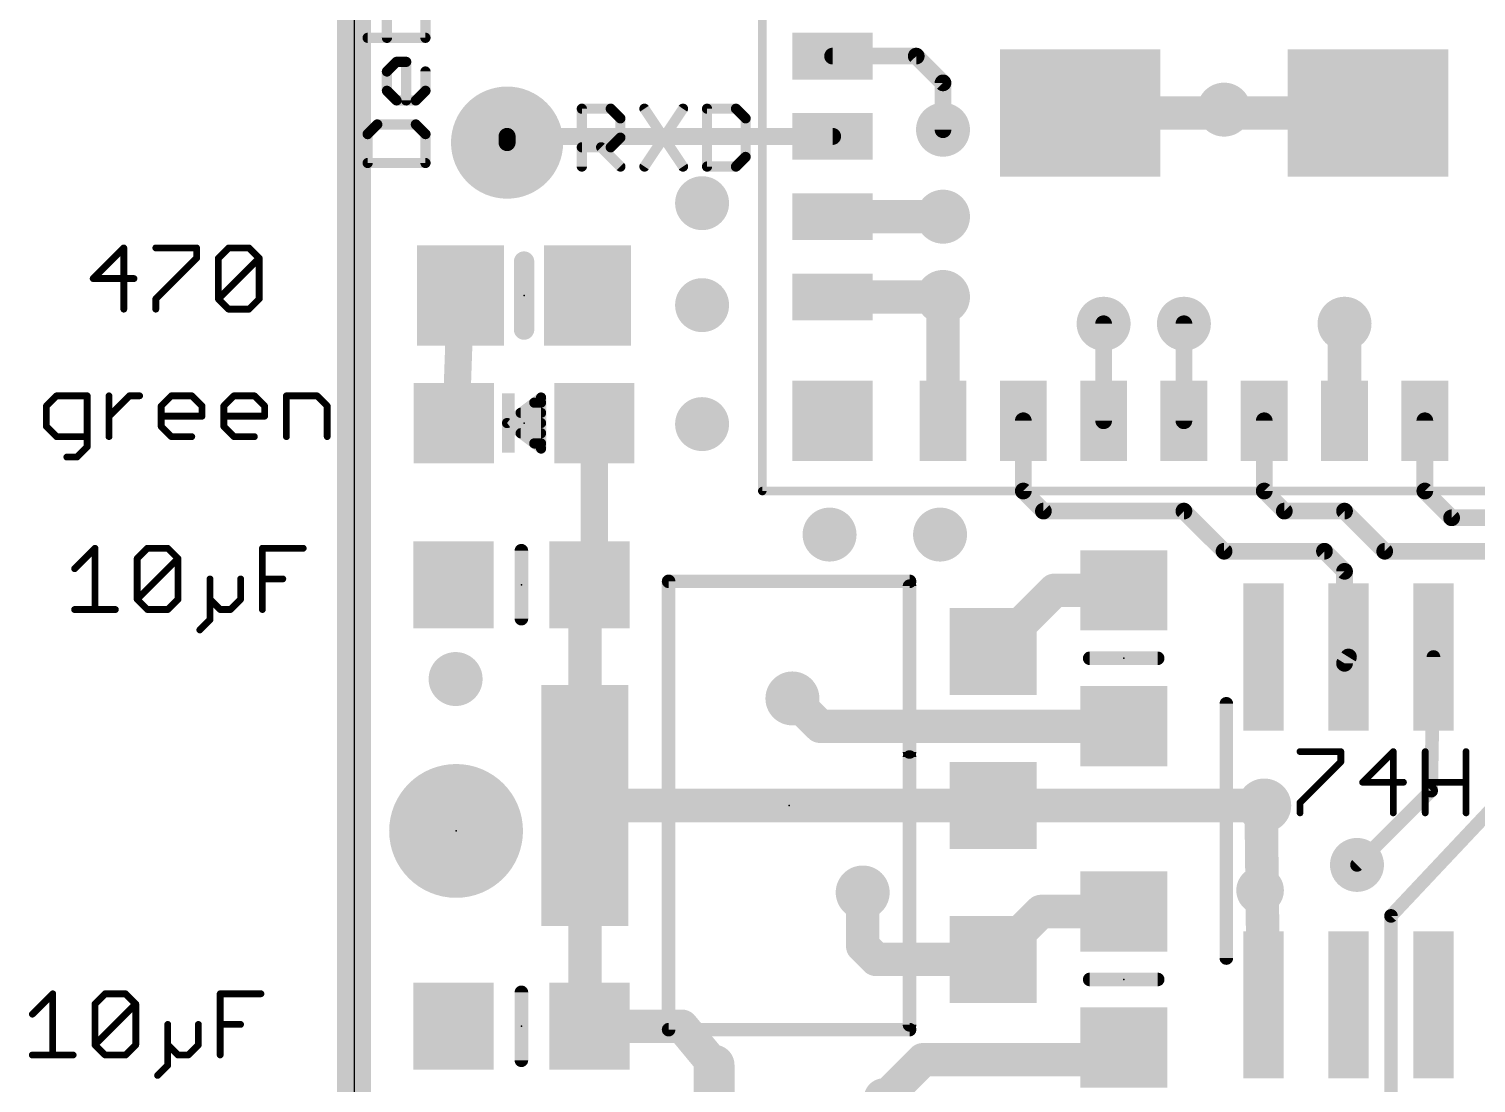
# Model space of a CAD drawing. Extents: x -4.9 to 29.4, y -4.6 to 44.6.
# Drawn here: x -4.86 to 16.77, y 3.85 to 19.61 of the extents above; entities that cross this region are included whole.
import ezdxf

# ---------------------------------------------------------------- set-up
doc = ezdxf.new("R2010")
doc.units = 0
for name, color, linetype in [('1', 12, 'CONTINUOUS'), ('17', 110, 'CONTINUOUS'), ('18', 110, 'CONTINUOUS'), ('20', 53, 'CONTINUOUS'), ('21', 40, 'CONTINUOUS'), ('23', 53, 'CONTINUOUS'), ('27', 253, 'CONTINUOUS'), ('39', 12, 'CONTINUOUS'), ('41', 12, 'CONTINUOUS')]:
    doc.layers.add(name, color=color, linetype=linetype)

# ---------------------------------------------------------------- blocks, each defined once
blk = doc.blocks.new('RECT')
blk.add_solid([(-0.5, -0.5), (0.5, -0.5), (-0.5, 0.5), (0.5, 0.5)])
blk = doc.blocks.new('PIE')
at = {"const_width": 0.5}
blk.add_lwpolyline([(0, -0.25, 1), (0, 0.25, 1), (0, -0.25)], format="xyb", dxfattribs=at)
blk = doc.blocks.new('ROUNDP')
at = {"const_width": 0.5}
blk.add_lwpolyline([(0, -0.25, 1), (0, 0.25, 1), (0, -0.25)], format="xyb", dxfattribs=at)
blk = doc.blocks.new('ROUNDV')
at = {"const_width": 0.5}
blk.add_lwpolyline([(0, -0.25, 1), (0, 0.25, 1), (0, -0.25)], format="xyb", dxfattribs=at)

msp = doc.modelspace()

# ---------------------------------------------------------------- linework, layer by layer
at = {"layer": '1'}
for points, const_width in [([(0, 3), (0, 37)], 0.508), ([(7.15, 19.2), (8.4, 19.2)], 0.25), ([(8.4, 19.2), (8.8, 18.8)], 0.25), ([(8.8, 18.8), (8.8, 18.1)], 0.25), ([(10.85, 18.35), (12.95, 18.35)], 0.5), ([(12.95, 18.35), (13, 18.4)], 0.5), ([(13.05, 18.35), (13, 18.4)], 0.5), ([(15.15, 18.35), (13.05, 18.35)], 0.5), ([(7.15, 18), (2.286, 18)], 0.254), ([(2.286, 18), (2.286, 17.907)], 0.254), ([(7.15, 16.8), (8.8, 16.8)], 0.5), ([(1.524, 13.716), (1.59, 15.621)], 0.4064), ([(7.15, 15.6), (8.8, 15.6)], 0.5), ([(8.8, 13.75), (8.8, 15.6)], 0.5), ([(14.8, 13.75), (14.8, 15.2)], 0.5), ([(11.2, 13.75), (11.2, 15.2)], 0.25), ([(12.4, 13.75), (12.4, 15.2)], 0.25), ([(1.49, 13.716), (1.524, 13.589)], 0.4064), ([(1.49, 13.716), (1.524, 13.716)], 0.4064), ([(3.59, 11.3), (3.59, 13.716)], 0.4064), ([(10, 13.75), (10, 12.7)], 0.25), ([(13.6, 13.75), (13.6, 12.7)], 0.25), ([(16, 13.75), (16, 12.7)], 0.25), ([(10, 12.7), (10.3, 12.4)], 0.25), ([(13.6, 12.7), (13.9, 12.4)], 0.25), ([(16, 12.7), (16.4, 12.3)], 0.25), ([(10.3, 12.4), (12.4, 12.4)], 0.25), ([(12.4, 12.4), (13, 11.8)], 0.25), ([(13.9, 12.4), (14.8, 12.4)], 0.25), ([(14.8, 12.4), (15.4, 11.8)], 0.25), ([(16.4, 12.3), (20.9, 12.3)], 0.25), ([(13, 11.8), (14.5, 11.8)], 0.25), ([(14.5, 11.8), (14.8, 11.5)], 0.25), ([(15.4, 11.8), (18.4, 11.8)], 0.25), ([(3.45, 11.234), (3.516, 11.3)], 0.5), ([(3.45, 8), (3.45, 11.234)], 0.5), ([(3.516, 11.3), (3.59, 11.3)], 0.4064), ([(10.466, 11.216), (9.55, 10.3)], 0.5), ([(11.5, 11.216), (10.466, 11.216)], 0.5), ([(14.8, 11.5), (14.8, 10.125)], 0.25), ([(14.8, 10.125), (14.859, 10.22)], 0.25), ([(16.129, 10.22), (16.095, 8.221)], 0.2032), ([(6.966, 9.184), (6.55, 9.6)], 0.5), ([(11.5, 9.184), (6.966, 9.184)], 0.5), ([(17.526, 8.509), (15.494, 6.35)], 0.2032), ([(3.45, 8), (3.45, 4.566)], 0.5), ([(9.55, 8), (3.45, 8)], 0.5), ([(9.55, 8), (13.6, 8)], 0.5), ([(13.555, 7.945), (13.6, 8)], 0.5), ([(16.095, 8.221), (14.986, 7.112)], 0.2032), ([(13.589, 5.02), (13.555, 7.945)], 0.5), ([(7.6, 5.9), (7.6, 6.7)], 0.5), ([(10.266, 6.416), (9.55, 5.7)], 0.5), ([(11.5, 6.416), (10.266, 6.416)], 0.5), ([(15.494, 6.35), (15.494, 2.046)], 0.2032), ([(7.8, 5.7), (7.6, 5.9)], 0.5), ([(9.55, 5.7), (7.8, 5.7)], 0.5), ([(1.5, 4.684), (1.484, 4.7)], 0.5), ([(3.45, 4.566), (3.516, 4.7)], 0.5), ([(4.9, 4.7), (3.516, 4.7)], 0.5), ([(5.38, 4.12), (4.9, 4.7)], 0.5), ([(11.316, 4.2), (11.5, 4.384)], 0.5), ([(5.38, 4.12), (5.38, 2)], 0.6096), ([(7.92, 3.62), (8.5, 4.2)], 0.5), ([(8.5, 4.2), (11.316, 4.2)], 0.5), ([(7.92, 3.62), (7.92, 2)], 0.6096)]:
    msp.add_lwpolyline(points, dxfattribs=dict(at, const_width=const_width))
for points, const_width in [([(7.15, 19.2625, 1), (7.15, 19.1375)], 0.125), ([(8.4442, 19.2442, 1), (8.3558, 19.1558)], 0.125), ([(8.4, 19.1375, 1), (8.4, 19.2625)], 0.125), ([(8.8625, 18.8, 1), (8.7375, 18.8)], 0.125), ([(8.7558, 18.7558, 1), (8.8442, 18.8442)], 0.125), ([(10.85, 18.475, 1), (10.85, 18.225)], 0.25), ([(13.0884, 18.4884, 1), (12.9116, 18.3116)], 0.25), ([(13.0884, 18.3116, 1), (12.9116, 18.4884)], 0.25), ([(13.05, 18.475, 1), (13.05, 18.225)], 0.25), ([(12.95, 18.225, 1), (12.95, 18.475)], 0.25), ([(15.15, 18.225, 1), (15.15, 18.475)], 0.25), ([(12.8616, 18.4384, 1), (13.0384, 18.2616)], 0.25), ([(12.9616, 18.2616, 1), (13.1384, 18.4384)], 0.25), ([(2.286, 18.0635, 1), (2.286, 17.9365)], 0.127), ([(2.3495, 18, 1), (2.2225, 18)], 0.127), ([(2.2225, 17.907, 1), (2.3495, 17.907)], 0.127), ([(7.15, 17.9365, 1), (7.15, 18.0635)], 0.127), ([(8.7375, 18.1, 1), (8.8625, 18.1)], 0.125), ([(7.15, 16.925, 1), (7.15, 16.675)], 0.25), ([(8.8, 16.675, 1), (8.8, 16.925)], 0.25), ([(1.6915, 15.6175, 1), (1.4885, 15.6245)], 0.2032), ([(7.15, 15.725, 1), (7.15, 15.475)], 0.25), ([(8.925, 15.6, 1), (8.675, 15.6)], 0.25), ([(8.8, 15.475, 1), (8.8, 15.725)], 0.25), ([(14.925, 15.2, 1), (14.675, 15.2)], 0.25), ([(11.2625, 15.2, 1), (11.1375, 15.2)], 0.125), ([(12.4625, 15.2, 1), (12.3375, 15.2)], 0.125), ([(1.5881, 13.7423, 1), (1.3919, 13.6897)], 0.2032), ([(1.49, 13.8176, 1), (1.49, 13.6144)], 0.2032), ([(1.524, 13.6144, 1), (1.524, 13.8176)], 0.2032), ([(3.6916, 13.716, 1), (3.4884, 13.716)], 0.2032), ([(8.675, 13.75, 1), (8.925, 13.75)], 0.25), ([(10.0625, 13.75, 1), (9.9375, 13.75)], 0.125), ([(13.6625, 13.75, 1), (13.5375, 13.75)], 0.125), ([(14.675, 13.75, 1), (14.925, 13.75)], 0.25), ([(16.0625, 13.75, 1), (15.9375, 13.75)], 0.125), ([(1.4225, 13.7195, 1), (1.6255, 13.7125)], 0.2032), ([(1.4259, 13.5627, 1), (1.6221, 13.6153)], 0.2032), ([(11.1375, 13.75, 1), (11.2625, 13.75)], 0.125), ([(12.3375, 13.75, 1), (12.4625, 13.75)], 0.125), ([(10.0442, 12.7442, 1), (9.9558, 12.6558)], 0.125), ([(9.9375, 12.7, 1), (10.0625, 12.7)], 0.125), ([(13.6442, 12.7442, 1), (13.5558, 12.6558)], 0.125), ([(13.5375, 12.7, 1), (13.6625, 12.7)], 0.125), ([(16.0442, 12.7442, 1), (15.9558, 12.6558)], 0.125), ([(15.9375, 12.7, 1), (16.0625, 12.7)], 0.125), ([(10.3, 12.4625, 1), (10.3, 12.3375)], 0.125), ([(10.2558, 12.3558, 1), (10.3442, 12.4442)], 0.125), ([(12.4442, 12.4442, 1), (12.3558, 12.3558)], 0.125), ([(12.4, 12.3375, 1), (12.4, 12.4625)], 0.125), ([(13.9, 12.4625, 1), (13.9, 12.3375)], 0.125), ([(13.8558, 12.3558, 1), (13.9442, 12.4442)], 0.125), ([(14.8442, 12.4442, 1), (14.7558, 12.3558)], 0.125), ([(14.8, 12.3375, 1), (14.8, 12.4625)], 0.125), ([(16.4, 12.3625, 1), (16.4, 12.2375)], 0.125), ([(16.3558, 12.2558, 1), (16.4442, 12.3442)], 0.125), ([(13, 11.8625, 1), (13, 11.7375)], 0.125), ([(12.9558, 11.7558, 1), (13.0442, 11.8442)], 0.125), ([(14.5442, 11.8442, 1), (14.4558, 11.7558)], 0.125), ([(14.5, 11.7375, 1), (14.5, 11.8625)], 0.125), ([(15.4, 11.8625, 1), (15.4, 11.7375)], 0.125), ([(15.3558, 11.7558, 1), (15.4442, 11.8442)], 0.125), ([(3.575, 11.234, 1), (3.325, 11.234)], 0.25), ([(3.6044, 11.2116, 1), (3.4276, 11.3884)], 0.25), ([(3.516, 11.4016, 1), (3.516, 11.1984)], 0.2032), ([(3.59, 11.1984, 1), (3.59, 11.4016)], 0.2032), ([(10.466, 11.341, 1), (10.466, 11.091)], 0.25), ([(10.5544, 11.1276, 1), (10.3776, 11.3044)], 0.25), ([(11.5, 11.091, 1), (11.5, 11.341)], 0.25), ([(14.8625, 11.5, 1), (14.7375, 11.5)], 0.125), ([(14.7558, 11.4558, 1), (14.8442, 11.5442)], 0.125), ([(3.3616, 11.3224, 1), (3.5384, 11.1456)], 0.25), ([(3.4884, 11.3, 1), (3.6916, 11.3)], 0.2032), ([(9.4616, 10.3884, 1), (9.6384, 10.2116)], 0.25), ([(14.7469, 10.158, 1), (14.8531, 10.092)], 0.125), ([(14.7375, 10.125, 1), (14.8625, 10.125)], 0.125), ([(14.9121, 10.187, 1), (14.8059, 10.253)], 0.125), ([(16.1798, 10.2191, 1), (16.0782, 10.2209)], 0.1016), ([(6.6384, 9.6884, 1), (6.4616, 9.5116)], 0.25), ([(6.966, 9.309, 1), (6.966, 9.059)], 0.25), ([(6.8776, 9.0956, 1), (7.0544, 9.2724)], 0.25), ([(11.5, 9.059, 1), (11.5, 9.309)], 0.25), ([(3.575, 8, 1), (3.325, 8)], 0.25), ([(3.45, 8.125, 1), (3.45, 7.875)], 0.25), ([(9.55, 8.125, 1), (9.55, 7.875)], 0.25), ([(9.55, 7.875, 1), (9.55, 8.125)], 0.25), ([(13.6967, 7.9208, 1), (13.5033, 8.0792)], 0.25), ([(13.6, 7.875, 1), (13.6, 8.125)], 0.25), ([(16.0442, 8.2219, 1), (16.1458, 8.2201)], 0.1016), ([(16.1309, 8.1851, 1), (16.0591, 8.2569)], 0.1016), ([(3.325, 8, 1), (3.575, 8)], 0.25), ([(13.68, 7.9465, 1), (13.43, 7.9435)], 0.25), ([(13.4583, 8.0242, 1), (13.6517, 7.8658)], 0.25), ([(14.9501, 7.1479, 1), (15.0219, 7.0761)], 0.1016), ([(7.725, 6.7, 1), (7.475, 6.7)], 0.25), ([(10.266, 6.541, 1), (10.266, 6.291)], 0.25), ([(10.3544, 6.3276, 1), (10.1776, 6.5044)], 0.25), ([(11.5, 6.291, 1), (11.5, 6.541)], 0.25), ([(15.5448, 6.35, 1), (15.4432, 6.35)], 0.1016), ([(15.457, 6.3848, 1), (15.531, 6.3152)], 0.1016), ([(7.6884, 5.9884, 1), (7.5116, 5.8116)], 0.25), ([(7.475, 5.9, 1), (7.725, 5.9)], 0.25), ([(7.8, 5.825, 1), (7.8, 5.575)], 0.25), ([(7.7116, 5.6116, 1), (7.8884, 5.7884)], 0.25), ([(9.4616, 5.7884, 1), (9.6384, 5.6116)], 0.25), ([(9.55, 5.575, 1), (9.55, 5.825)], 0.25), ([(13.464, 5.0185, 1), (13.714, 5.0215)], 0.25), ([(1.5724, 4.7884, 1), (1.3956, 4.6116)], 0.25), ([(1.4116, 4.5956, 1), (1.5884, 4.7724)], 0.25), ([(3.516, 4.825, 1), (3.516, 4.575)], 0.25), ([(3.6281, 4.6448, 1), (3.4039, 4.7552)], 0.25), ([(4.9963, 4.7797, 1), (4.8037, 4.6203)], 0.25), ([(4.9, 4.575, 1), (4.9, 4.825)], 0.25), ([(3.3379, 4.6212, 1), (3.5621, 4.5108)], 0.25), ([(3.325, 4.566, 1), (3.575, 4.566)], 0.25), ([(11.5884, 4.2956, 1), (11.4116, 4.4724)], 0.25), ([(5.5324, 4.12, 1), (5.2276, 4.12)], 0.3048), ([(8.5, 4.325, 1), (8.5, 4.075)], 0.25), ([(8.5884, 4.1116, 1), (8.4116, 4.2884)], 0.25), ([(11.2276, 4.2884, 1), (11.4044, 4.1116)], 0.25), ([(11.316, 4.075, 1), (11.316, 4.325)], 0.25), ([(5.2837, 4.0403, 1), (5.4763, 4.1997)], 0.25), ([(8.0724, 3.62, 1), (7.7676, 3.62)], 0.3048)]:
    msp.add_lwpolyline(points, format="xyb", dxfattribs=dict(at, const_width=const_width))
at = {"layer": '20'}
msp.add_line((0, 37), (0, 3), dxfattribs=at)
at = {"layer": '21'}
for points, const_width in [([(6.1, 12.7), (6.1, 29.3)], 0.127), ([(0.4906, 19.9054), (0.4906, 19.4732)], 0.1524), ([(1.0668, 19.4732), (1.0668, 19.9054)], 0.1524), ([(0.2025, 19.4732), (1.0668, 19.4732)], 0.1524), ([(0.4906, 18.9699), (0.6346, 19.1139)], 0.1524), ([(0.4906, 18.6818), (0.4906, 18.9699)], 0.1524), ([(0.6346, 19.1139), (0.7787, 19.1139)], 0.1524), ([(0.7787, 19.1139), (0.7787, 18.5377)], 0.1524), ([(1.0668, 18.9699), (1.0668, 18.6818)], 0.1524), ([(0.6346, 18.5377), (0.4906, 18.6818)], 0.1524), ([(0.9227, 18.5377), (0.6346, 18.5377)], 0.1524), ([(1.0668, 18.6818), (0.9227, 18.5377)], 0.1524), ([(3.4032, 17.5492), (3.4032, 18.4135)], 0.1524), ([(3.4032, 18.4135), (3.8354, 18.4135)], 0.1524), ([(3.8354, 18.4135), (3.9794, 18.2695)], 0.1524), ([(4.3387, 18.4135), (4.9149, 17.5492)], 0.1524), ([(4.9149, 18.4135), (4.3387, 17.5492)], 0.1524), ([(5.2742, 18.4135), (5.2742, 17.5492)], 0.1524), ([(5.7064, 18.4135), (5.2742, 18.4135)], 0.1524), ([(5.8505, 18.2695), (5.7064, 18.4135)], 0.1524), ([(0.3465, 18.1784), (0.2025, 18.0344)], 0.1524), ([(0.9227, 18.1784), (0.3465, 18.1784)], 0.1524), ([(1.0668, 18.0344), (0.9227, 18.1784)], 0.1524), ([(3.9794, 18.2695), (3.9794, 17.9814)], 0.1524), ([(5.8505, 17.6933), (5.8505, 18.2695)], 0.1524), ([(0.2025, 18.0344), (0.2025, 17.6022)], 0.1524), ([(1.0668, 17.6022), (1.0668, 18.0344)], 0.1524), ([(3.9794, 17.9814), (3.8354, 17.8373)], 0.1524), ([(3.8354, 17.8373), (3.4032, 17.8373)], 0.1524), ([(3.6913, 17.8373), (3.9794, 17.5492)], 0.1524), ([(5.7064, 17.5492), (5.8505, 17.6933)], 0.1524), ([(0.2025, 17.6022), (1.0668, 17.6022)], 0.1524), ([(5.2742, 17.5492), (5.7064, 17.5492)], 0.1524), ([(2.54, 15.113), (2.54, 16.129)], 0.3048), ([(2.794, 14.097), (2.286, 13.716)], 0.1524), ([(2.6924, 14.0208), (2.794, 14.0208)], 0.1524), ([(2.794, 13.335), (2.794, 14.097)], 0.1524), ([(2.4892, 13.8684), (2.794, 13.8684)], 0.1524), ([(2.286, 13.716), (2.794, 13.335)], 0.1524), ([(2.286, 13.716), (2.794, 13.716)], 0.1524), ([(2.4892, 13.5636), (2.794, 13.5636)], 0.1524), ([(2.6924, 13.4112), (2.794, 13.4112)], 0.1524), ([(19.9, 12.7), (6.1, 12.7)], 0.127), ([(2.5, 10.792), (2.5, 11.808)], 0.2032), ([(8.3, 11.35), (4.7, 11.35)], 0.2032), ([(4.7, 4.65), (4.7, 11.35)], 0.2032), ([(8.3, 8.8), (8.3, 11.278)], 0.2032), ([(10.992, 10.2), (12.008, 10.2)], 0.2032), ([(13.034, 9.52), (13.034, 5.72)], 0.2032), ([(8.3, 4.722), (8.3, 8.724)], 0.2032), ([(10.992, 5.4), (12.008, 5.4)], 0.2032), ([(2.5, 4.192), (2.5, 5.208)], 0.2032), ([(8.3, 4.65), (4.7, 4.65)], 0.2032)]:
    msp.add_lwpolyline(points, dxfattribs=dict(at, const_width=const_width))
for points, const_width in [([(0.2025, 19.5113, 1), (0.2025, 19.4351)], 0.0762), ([(0.4525, 19.4732, 1), (0.5287, 19.4732)], 0.0762), ([(1.0287, 19.4732, 1), (1.1049, 19.4732)], 0.0762), ([(1.0668, 19.4351, 1), (1.0668, 19.5113)], 0.0762), ([(0.4636, 18.9968, 1), (0.5175, 18.9429)], 0.0762), ([(0.5287, 18.9699, 1), (0.4525, 18.9699)], 0.0762), ([(0.6346, 19.152, 1), (0.6346, 19.0758)], 0.0762), ([(0.6616, 19.087, 1), (0.6077, 19.1409)], 0.0762), ([(0.8168, 19.1139, 1), (0.7406, 19.1139)], 0.0762), ([(0.7787, 19.0758, 1), (0.7787, 19.152)], 0.0762), ([(1.1049, 18.9699, 1), (1.0287, 18.9699)], 0.0762), ([(0.5175, 18.7087, 1), (0.4636, 18.6548)], 0.0762), ([(0.4525, 18.6818, 1), (0.5287, 18.6818)], 0.0762), ([(0.6346, 18.5758, 1), (0.6346, 18.4996)], 0.0762), ([(0.6077, 18.5108, 1), (0.6616, 18.5647)], 0.0762), ([(0.8958, 18.5647, 1), (0.9497, 18.5108)], 0.0762), ([(0.9227, 18.4996, 1), (0.9227, 18.5758)], 0.0762), ([(1.0287, 18.6818, 1), (1.1049, 18.6818)], 0.0762), ([(1.0937, 18.6548, 1), (1.0399, 18.7087)], 0.0762), ([(0.7406, 18.5377, 1), (0.8168, 18.5377)], 0.0762), ([(3.4413, 18.4135, 1), (3.3651, 18.4135)], 0.0762), ([(3.4032, 18.4516, 1), (3.4032, 18.3754)], 0.0762), ([(3.8623, 18.4405, 1), (3.8084, 18.3866)], 0.0762), ([(3.8354, 18.3754, 1), (3.8354, 18.4516)], 0.0762), ([(4.3704, 18.4347, 1), (4.307, 18.3924)], 0.0762), ([(4.9466, 18.3924, 1), (4.8832, 18.4347)], 0.0762), ([(5.3123, 18.4135, 1), (5.2361, 18.4135)], 0.0762), ([(5.2742, 18.4516, 1), (5.2742, 18.3754)], 0.0762), ([(5.7333, 18.4405, 1), (5.6795, 18.3866)], 0.0762), ([(5.7064, 18.3754, 1), (5.7064, 18.4516)], 0.0762), ([(0.3465, 18.2165, 1), (0.3465, 18.1403)], 0.0762), ([(0.3735, 18.1515, 1), (0.3196, 18.2054)], 0.0762), ([(0.9497, 18.2054, 1), (0.8958, 18.1515)], 0.0762), ([(0.9227, 18.1403, 1), (0.9227, 18.2165)], 0.0762), ([(4.0175, 18.2695, 1), (3.9413, 18.2695)], 0.0762), ([(3.9525, 18.2425, 1), (4.0064, 18.2964)], 0.0762), ([(5.8886, 18.2695, 1), (5.8124, 18.2695)], 0.0762), ([(5.8235, 18.2425, 1), (5.8774, 18.2964)], 0.0762), ([(0.1755, 18.0613, 1), (0.2294, 18.0074)], 0.0762), ([(0.2406, 18.0344, 1), (0.1644, 18.0344)], 0.0762), ([(1.1049, 18.0344, 1), (1.0287, 18.0344)], 0.0762), ([(1.0399, 18.0074, 1), (1.0937, 18.0613)], 0.0762), ([(3.9413, 17.9814, 1), (4.0175, 17.9814)], 0.0762), ([(4.0064, 17.9544, 1), (3.9525, 18.0083)], 0.0762), ([(3.4032, 17.8754, 1), (3.4032, 17.7992)], 0.0762), ([(3.7183, 17.8643, 1), (3.6644, 17.8104)], 0.0762), ([(3.8084, 17.8643, 1), (3.8623, 17.8104)], 0.0762), ([(3.8354, 17.7992, 1), (3.8354, 17.8754)], 0.0762), ([(5.8774, 17.6663, 1), (5.8235, 17.7202)], 0.0762), ([(0.2025, 17.6403, 1), (0.2025, 17.5641)], 0.0762), ([(0.1644, 17.6022, 1), (0.2406, 17.6022)], 0.0762), ([(1.0287, 17.6022, 1), (1.1049, 17.6022)], 0.0762), ([(1.0668, 17.5641, 1), (1.0668, 17.6403)], 0.0762), ([(3.3651, 17.5492, 1), (3.4413, 17.5492)], 0.0762), ([(3.9525, 17.5223, 1), (4.0064, 17.5761)], 0.0762), ([(4.307, 17.5703, 1), (4.3704, 17.5281)], 0.0762), ([(4.8832, 17.5281, 1), (4.9466, 17.5703)], 0.0762), ([(5.2742, 17.5873, 1), (5.2742, 17.5111)], 0.0762), ([(5.2361, 17.5492, 1), (5.3123, 17.5492)], 0.0762), ([(5.6795, 17.5761, 1), (5.7333, 17.5223)], 0.0762), ([(5.7064, 17.5111, 1), (5.7064, 17.5873)], 0.0762), ([(5.8124, 17.6933, 1), (5.8886, 17.6933)], 0.0762), ([(2.6162, 16.129, 1), (2.4638, 16.129)], 0.1524), ([(2.4638, 15.113, 1), (2.6162, 15.113)], 0.1524), ([(2.6924, 14.0589, 1), (2.6924, 13.9827)], 0.0762), ([(2.8321, 14.097, 1), (2.7559, 14.097)], 0.0762), ([(2.8169, 14.0665, 1), (2.7711, 14.1275)], 0.0762), ([(2.794, 13.9827, 1), (2.794, 14.0589)], 0.0762), ([(2.4892, 13.9065, 1), (2.4892, 13.8303)], 0.0762), ([(2.794, 13.8303, 1), (2.794, 13.9065)], 0.0762), ([(2.3089, 13.7465, 1), (2.2631, 13.6855)], 0.0762), ([(2.286, 13.7541, 1), (2.286, 13.6779)], 0.0762), ([(2.2631, 13.7465, 1), (2.3089, 13.6855)], 0.0762), ([(2.4892, 13.6017, 1), (2.4892, 13.5255)], 0.0762), ([(2.794, 13.6779, 1), (2.794, 13.7541)], 0.0762), ([(2.794, 13.5255, 1), (2.794, 13.6017)], 0.0762), ([(2.6924, 13.4493, 1), (2.6924, 13.3731)], 0.0762), ([(2.794, 13.3731, 1), (2.794, 13.4493)], 0.0762), ([(2.7559, 13.335, 1), (2.8321, 13.335)], 0.0762), ([(2.7711, 13.3045, 1), (2.8169, 13.3655)], 0.0762), ([(6.1, 12.7318, 1), (6.1, 12.6683)], 0.0635), ([(6.0683, 12.7, 1), (6.1318, 12.7)], 0.0635), ([(2.5508, 11.808, 1), (2.4492, 11.808)], 0.1016), ([(4.7, 11.4008, 1), (4.7, 11.2992)], 0.1016), ([(4.7508, 11.35, 1), (4.6492, 11.35)], 0.1016), ([(8.3508, 11.278, 1), (8.2492, 11.278)], 0.1016), ([(8.3, 11.2992, 1), (8.3, 11.4008)], 0.1016), ([(2.4492, 10.792, 1), (2.5508, 10.792)], 0.1016), ([(10.992, 10.2508, 1), (10.992, 10.1492)], 0.1016), ([(12.008, 10.1492, 1), (12.008, 10.2508)], 0.1016), ([(13.0848, 9.52, 1), (12.9832, 9.52)], 0.1016), ([(8.2492, 8.8, 1), (8.3508, 8.8)], 0.1016), ([(8.3508, 8.724, 1), (8.2492, 8.724)], 0.1016), ([(13.5382, 6.477, 1), (13.5382, 6.985, 1), (13.5382, 6.477)], 0.2032), ([(12.9832, 5.72, 1), (13.0848, 5.72)], 0.1016), ([(10.992, 5.4508, 1), (10.992, 5.3492)], 0.1016), ([(12.008, 5.3492, 1), (12.008, 5.4508)], 0.1016), ([(2.5508, 5.208, 1), (2.4492, 5.208)], 0.1016), ([(8.2492, 4.722, 1), (8.3508, 4.722)], 0.1016), ([(4.7, 4.7008, 1), (4.7, 4.5992)], 0.1016), ([(4.6492, 4.65, 1), (4.7508, 4.65)], 0.1016), ([(8.3, 4.5992, 1), (8.3, 4.7008)], 0.1016), ([(2.4492, 4.192, 1), (2.5508, 4.192)], 0.1016)]:
    msp.add_lwpolyline(points, format="xyb", dxfattribs=dict(at, const_width=const_width))
at = {"layer": '23'}
for p in [(2.54, 15.621), (2.54, 13.716), (2.5, 11.3), (11.5, 10.2), (6.5, 8), (1.524, 7.62), (11.5, 5.4), (2.5, 4.7)]:
    msp.add_point(p, dxfattribs=at)
at = {"layer": '27', "const_width": 0.1016}
for points in [[(-3.4412, 16.333), (-3.8988, 15.8754)], [(-3.4412, 15.4178), (-3.4412, 16.333)], [(-2.9632, 16.333), (-2.3531, 16.333)], [(-2.3531, 16.1805), (-2.9632, 15.5703)], [(-2.3531, 16.333), (-2.3531, 16.1805)], [(-2.0277, 16.1805), (-1.8752, 16.333)], [(-2.0277, 15.5703), (-2.0277, 16.1805)], [(-2.0277, 15.5703), (-1.4176, 16.1805)], [(-1.8752, 16.333), (-1.5701, 16.333)], [(-1.5701, 16.333), (-1.4176, 16.1805)], [(-1.4176, 16.1805), (-1.4176, 15.5703)], [(-3.8988, 15.8754), (-3.2886, 15.8754)], [(-2.9632, 15.5703), (-2.9632, 15.4178)], [(-1.8752, 15.4178), (-2.0277, 15.5703)], [(-1.4176, 15.5703), (-1.5701, 15.4178)], [(-1.5701, 15.4178), (-1.8752, 15.4178)], [(-4.4453, 14.1229), (-4.5979, 13.9704)], [(-3.9878, 14.1229), (-4.4453, 14.1229)], [(-3.9878, 13.3603), (-3.9878, 14.1229)], [(-3.6624, 13.5128), (-3.6624, 14.1229)], [(-3.6624, 13.8179), (-3.3573, 14.1229)], [(-3.3573, 14.1229), (-3.2048, 14.1229)], [(-2.8828, 13.9704), (-2.7302, 14.1229)], [(-2.7302, 14.1229), (-2.4252, 14.1229)], [(-2.4252, 14.1229), (-2.2726, 13.9704)], [(-1.9472, 13.9704), (-1.7947, 14.1229)], [(-1.7947, 14.1229), (-1.4897, 14.1229)], [(-1.4897, 14.1229), (-1.3371, 13.9704)], [(-1.0117, 13.5128), (-1.0117, 14.1229)], [(-1.0117, 14.1229), (-0.5541, 14.1229)], [(-0.5541, 14.1229), (-0.4016, 13.9704)], [(-4.5979, 13.9704), (-4.5979, 13.6653)], [(-2.8828, 13.6653), (-2.8828, 13.9704)], [(-2.2726, 13.8179), (-2.8828, 13.8179)], [(-2.2726, 13.9704), (-2.2726, 13.8179)], [(-1.9472, 13.6653), (-1.9472, 13.9704)], [(-1.3371, 13.8179), (-1.9472, 13.8179)], [(-1.3371, 13.9704), (-1.3371, 13.8179)], [(-0.4016, 13.9704), (-0.4016, 13.5128)], [(-4.5979, 13.6653), (-4.4453, 13.5128)], [(-2.7302, 13.5128), (-2.8828, 13.6653)], [(-1.7947, 13.5128), (-1.9472, 13.6653)], [(-4.4453, 13.5128), (-3.9878, 13.5128)], [(-4.1403, 13.2077), (-3.9878, 13.3603)], [(-2.4252, 13.5128), (-2.7302, 13.5128)], [(-1.4897, 13.5128), (-1.7947, 13.5128)], [(-4.2928, 13.2077), (-4.1403, 13.2077)], [(-4.1768, 11.5389), (-3.8717, 11.844)], [(-3.8717, 11.844), (-3.8717, 10.9288)], [(-3.2413, 11.6914), (-3.0887, 11.844)], [(-3.0887, 11.844), (-2.7837, 11.844)], [(-2.7837, 11.844), (-2.6311, 11.6914)], [(-1.3702, 10.9288), (-1.3702, 11.844)], [(-1.3702, 11.844), (-0.7601, 11.844)], [(-3.2413, 11.0813), (-3.2413, 11.6914)], [(-3.2413, 11.0813), (-2.6311, 11.6914)], [(-2.6311, 11.6914), (-2.6311, 11.0813)], [(-2.1532, 11.3864), (-2.1532, 11.0813)], [(-1.6956, 11.0813), (-1.6956, 11.3864)], [(-1.3702, 11.3864), (-1.0652, 11.3864)], [(-3.0887, 10.9288), (-3.2413, 11.0813)], [(-2.6311, 11.0813), (-2.7837, 10.9288)], [(-2.1532, 11.0813), (-2.0007, 10.9288)], [(-2.1532, 11.0813), (-2.1532, 10.7763)], [(-1.8482, 10.9288), (-1.6956, 11.0813)], [(-4.1768, 10.9288), (-3.5667, 10.9288)], [(-2.7837, 10.9288), (-3.0887, 10.9288)], [(-2.1532, 10.7763), (-2.3057, 10.6237)], [(-2.0007, 10.9288), (-1.8482, 10.9288)], [(14.1348, 8.805), (14.7449, 8.805)], [(14.7449, 8.6524), (14.1348, 8.0423)], [(14.7449, 8.805), (14.7449, 8.6524)], [(15.5279, 8.805), (15.0703, 8.3474)], [(15.5279, 7.8898), (15.5279, 8.805)], [(16.0058, 7.8898), (16.0058, 8.805)], [(16.616, 8.805), (16.616, 7.8898)], [(15.0703, 8.3474), (15.6804, 8.3474)], [(16.0058, 8.3474), (16.616, 8.3474)], [(14.1348, 8.0423), (14.1348, 7.8898)], [(-4.8078, 4.8809), (-4.5027, 5.186)], [(-4.5027, 5.186), (-4.5027, 4.2708)], [(-3.8723, 5.0335), (-3.7197, 5.186)], [(-3.7197, 5.186), (-3.4147, 5.186)], [(-3.4147, 5.186), (-3.2621, 5.0335)], [(-2.0012, 4.2708), (-2.0012, 5.186)], [(-2.0012, 5.186), (-1.3911, 5.186)], [(-3.8723, 4.4233), (-3.8723, 5.0335)], [(-3.8723, 4.4233), (-3.2621, 5.0335)], [(-3.2621, 5.0335), (-3.2621, 4.4233)], [(-2.7842, 4.7284), (-2.7842, 4.4233)], [(-2.3266, 4.4233), (-2.3266, 4.7284)], [(-2.0012, 4.7284), (-1.6962, 4.7284)], [(-3.7197, 4.2708), (-3.8723, 4.4233)], [(-3.2621, 4.4233), (-3.4147, 4.2708)], [(-2.7842, 4.4233), (-2.6317, 4.2708)], [(-2.7842, 4.4233), (-2.7842, 4.1183)], [(-2.4792, 4.2708), (-2.3266, 4.4233)], [(-4.8078, 4.2708), (-4.1977, 4.2708)], [(-3.4147, 4.2708), (-3.7197, 4.2708)], [(-2.7842, 4.1183), (-2.9367, 3.9657)], [(-2.6317, 4.2708), (-2.4792, 4.2708)]]:
    msp.add_lwpolyline(points, dxfattribs=at)
at = {"layer": '27', "const_width": 0.0508}
for points in [[(-3.4158, 16.333, 1), (-3.4666, 16.333)], [(-3.4232, 16.315, 1), (-3.4591, 16.3509)], [(-2.9632, 16.3584, 1), (-2.9632, 16.3076)], [(-2.3277, 16.333, 1), (-2.3785, 16.333)], [(-2.3352, 16.1625, 1), (-2.3711, 16.1984)], [(-2.3531, 16.3076, 1), (-2.3531, 16.3584)], [(-2.0023, 16.1805, 1), (-2.0531, 16.1805)], [(-2.0457, 16.1984, 1), (-2.0098, 16.1625)], [(-1.8752, 16.3584, 1), (-1.8752, 16.3076)], [(-1.8572, 16.315, 1), (-1.8932, 16.3509)], [(-1.5522, 16.3509, 1), (-1.5881, 16.315)], [(-1.5701, 16.3076, 1), (-1.5701, 16.3584)], [(-1.3922, 16.1805, 1), (-1.443, 16.1805)], [(-1.3996, 16.1625, 1), (-1.4356, 16.1984)], [(-1.4356, 16.1625, 1), (-1.3996, 16.1984)], [(-2.3785, 16.1805, 1), (-2.3277, 16.1805)], [(-3.8988, 15.9008, 1), (-3.8988, 15.85)], [(-3.9167, 15.8934, 1), (-3.8808, 15.8574)], [(-3.2886, 15.85, 1), (-3.2886, 15.9008)], [(-2.9378, 15.5703, 1), (-2.9886, 15.5703)], [(-2.9812, 15.5883, 1), (-2.9453, 15.5524)], [(-2.0098, 15.5883, 1), (-2.0457, 15.5524)], [(-2.0457, 15.5883, 1), (-2.0098, 15.5524)], [(-2.0531, 15.5703, 1), (-2.0023, 15.5703)], [(-1.443, 15.5703, 1), (-1.3922, 15.5703)], [(-1.3996, 15.5524, 1), (-1.4356, 15.5883)], [(-3.4666, 15.4178, 1), (-3.4158, 15.4178)], [(-2.9886, 15.4178, 1), (-2.9378, 15.4178)], [(-1.8752, 15.4432, 1), (-1.8752, 15.3924)], [(-1.8932, 15.3998, 1), (-1.8572, 15.4358)], [(-1.5881, 15.4358, 1), (-1.5522, 15.3998)], [(-1.5701, 15.3924, 1), (-1.5701, 15.4432)], [(-4.4453, 14.1483, 1), (-4.4453, 14.0975)], [(-4.4274, 14.105, 1), (-4.4633, 14.1409)], [(-3.9624, 14.1229, 1), (-4.0132, 14.1229)], [(-3.9878, 14.0975, 1), (-3.9878, 14.1483)], [(-3.637, 14.1229, 1), (-3.6878, 14.1229)], [(-3.3573, 14.1483, 1), (-3.3573, 14.0975)], [(-3.3393, 14.105, 1), (-3.3753, 14.1409)], [(-3.2048, 14.0975, 1), (-3.2048, 14.1483)], [(-2.7302, 14.1483, 1), (-2.7302, 14.0975)], [(-2.7123, 14.105, 1), (-2.7482, 14.1409)], [(-2.4072, 14.1409, 1), (-2.4431, 14.105)], [(-2.4252, 14.0975, 1), (-2.4252, 14.1483)], [(-1.7947, 14.1483, 1), (-1.7947, 14.0975)], [(-1.7768, 14.105, 1), (-1.8127, 14.1409)], [(-1.4717, 14.1409, 1), (-1.5076, 14.105)], [(-1.4897, 14.0975, 1), (-1.4897, 14.1483)], [(-0.9863, 14.1229, 1), (-1.0371, 14.1229)], [(-1.0117, 14.1483, 1), (-1.0117, 14.0975)], [(-0.5362, 14.1409, 1), (-0.5721, 14.105)], [(-0.5541, 14.0975, 1), (-0.5541, 14.1483)], [(-4.5725, 13.9704, 1), (-4.6233, 13.9704)], [(-4.6158, 13.9884, 1), (-4.5799, 13.9524)], [(-3.6803, 13.8358, 1), (-3.6444, 13.7999)], [(-2.8574, 13.9704, 1), (-2.9082, 13.9704)], [(-2.9007, 13.9884, 1), (-2.8648, 13.9524)], [(-2.8828, 13.8433, 1), (-2.8828, 13.7925)], [(-2.2472, 13.9704, 1), (-2.298, 13.9704)], [(-2.298, 13.8179, 1), (-2.2472, 13.8179)], [(-2.2906, 13.9524, 1), (-2.2547, 13.9884)], [(-2.2726, 13.7925, 1), (-2.2726, 13.8433)], [(-1.9652, 13.9884, 1), (-1.9293, 13.9524)], [(-1.9218, 13.9704, 1), (-1.9726, 13.9704)], [(-1.9472, 13.8433, 1), (-1.9472, 13.7925)], [(-1.3117, 13.9704, 1), (-1.3625, 13.9704)], [(-1.3625, 13.8179, 1), (-1.3117, 13.8179)], [(-1.3551, 13.9524, 1), (-1.3192, 13.9884)], [(-1.3371, 13.7925, 1), (-1.3371, 13.8433)], [(-0.3762, 13.9704, 1), (-0.427, 13.9704)], [(-0.4196, 13.9524, 1), (-0.3836, 13.9884)], [(-4.6233, 13.6653, 1), (-4.5725, 13.6653)], [(-4.5799, 13.6833, 1), (-4.6158, 13.6474)], [(-2.9082, 13.6653, 1), (-2.8574, 13.6653)], [(-2.8648, 13.6833, 1), (-2.9007, 13.6474)], [(-1.9293, 13.6833, 1), (-1.9652, 13.6474)], [(-1.9726, 13.6653, 1), (-1.9218, 13.6653)], [(-4.4453, 13.5382, 1), (-4.4453, 13.4874)], [(-4.4633, 13.4948, 1), (-4.4274, 13.5308)], [(-3.9698, 13.3423, 1), (-4.0057, 13.3782)], [(-3.9878, 13.4874, 1), (-3.9878, 13.5382)], [(-3.6878, 13.5128, 1), (-3.637, 13.5128)], [(-2.7302, 13.5382, 1), (-2.7302, 13.4874)], [(-2.7482, 13.4948, 1), (-2.7123, 13.5308)], [(-2.4252, 13.4874, 1), (-2.4252, 13.5382)], [(-1.7947, 13.5382, 1), (-1.7947, 13.4874)], [(-1.8127, 13.4948, 1), (-1.7768, 13.5308)], [(-1.4897, 13.4874, 1), (-1.4897, 13.5382)], [(-1.0371, 13.5128, 1), (-0.9863, 13.5128)], [(-0.427, 13.5128, 1), (-0.3762, 13.5128)], [(-4.2928, 13.2331, 1), (-4.2928, 13.1823)], [(-4.1582, 13.2257, 1), (-4.1223, 13.1898)], [(-4.1403, 13.1823, 1), (-4.1403, 13.2331)], [(-4.0132, 13.3603, 1), (-3.9624, 13.3603)], [(-3.8463, 11.844, 1), (-3.8971, 11.844)], [(-3.8538, 11.826, 1), (-3.8897, 11.8619)], [(-3.0887, 11.8694, 1), (-3.0887, 11.8186)], [(-3.0708, 11.826, 1), (-3.1067, 11.8619)], [(-2.7657, 11.8619, 1), (-2.8016, 11.826)], [(-2.7837, 11.8186, 1), (-2.7837, 11.8694)], [(-1.3448, 11.844, 1), (-1.3956, 11.844)], [(-1.3702, 11.8694, 1), (-1.3702, 11.8186)], [(-0.7601, 11.8186, 1), (-0.7601, 11.8694)], [(-3.2159, 11.6914, 1), (-3.2667, 11.6914)], [(-3.2592, 11.7094, 1), (-3.2233, 11.6735)], [(-2.6057, 11.6914, 1), (-2.6565, 11.6914)], [(-2.6132, 11.6735, 1), (-2.6491, 11.7094)], [(-2.6491, 11.6735, 1), (-2.6132, 11.7094)], [(-4.1947, 11.5569, 1), (-4.1588, 11.521)], [(-2.1278, 11.3864, 1), (-2.1786, 11.3864)], [(-1.6702, 11.3864, 1), (-1.721, 11.3864)], [(-1.3702, 11.4118, 1), (-1.3702, 11.361)], [(-1.0652, 11.361, 1), (-1.0652, 11.4118)], [(-3.2667, 11.0813, 1), (-3.2159, 11.0813)], [(-3.2233, 11.0993, 1), (-3.2592, 11.0634)], [(-3.2592, 11.0993, 1), (-3.2233, 11.0634)], [(-2.6565, 11.0813, 1), (-2.6057, 11.0813)], [(-2.6132, 11.0634, 1), (-2.6491, 11.0993)], [(-2.1353, 11.0993, 1), (-2.1712, 11.0634)], [(-2.1278, 11.0813, 1), (-2.1786, 11.0813)], [(-2.1786, 11.0813, 1), (-2.1278, 11.0813)], [(-1.721, 11.0813, 1), (-1.6702, 11.0813)], [(-1.6777, 11.0634, 1), (-1.7136, 11.0993)], [(-4.1768, 10.9542, 1), (-4.1768, 10.9034)], [(-3.8971, 10.9288, 1), (-3.8463, 10.9288)], [(-3.5667, 10.9034, 1), (-3.5667, 10.9542)], [(-3.0887, 10.9542, 1), (-3.0887, 10.9034)], [(-3.1067, 10.9108, 1), (-3.0708, 10.9468)], [(-2.8016, 10.9468, 1), (-2.7657, 10.9108)], [(-2.7837, 10.9034, 1), (-2.7837, 10.9542)], [(-2.1353, 10.7583, 1), (-2.1712, 10.7942)], [(-2.0007, 10.9542, 1), (-2.0007, 10.9034)], [(-2.0186, 10.9108, 1), (-1.9827, 10.9468)], [(-1.8661, 10.9468, 1), (-1.8302, 10.9108)], [(-1.8482, 10.9034, 1), (-1.8482, 10.9542)], [(-1.3956, 10.9288, 1), (-1.3448, 10.9288)], [(-2.3237, 10.6417, 1), (-2.2878, 10.6058)], [(-2.1786, 10.7763, 1), (-2.1278, 10.7763)], [(14.1348, 8.8304, 1), (14.1348, 8.7796)], [(14.7703, 8.805, 1), (14.7195, 8.805)], [(14.7195, 8.6524, 1), (14.7703, 8.6524)], [(14.7629, 8.6345, 1), (14.727, 8.6704)], [(14.7449, 8.7796, 1), (14.7449, 8.8304)], [(15.5533, 8.805, 1), (15.5025, 8.805)], [(15.5459, 8.787, 1), (15.5099, 8.8229)], [(16.0312, 8.805, 1), (15.9804, 8.805)], [(16.6414, 8.805, 1), (16.5906, 8.805)], [(15.0703, 8.3728, 1), (15.0703, 8.322)], [(15.0524, 8.3654, 1), (15.0883, 8.3294)], [(15.6804, 8.322, 1), (15.6804, 8.3728)], [(16.0058, 8.3728, 1), (16.0058, 8.322)], [(16.616, 8.322, 1), (16.616, 8.3728)], [(14.1602, 8.0423, 1), (14.1094, 8.0423)], [(14.1168, 8.0603, 1), (14.1528, 8.0244)], [(14.1094, 7.8898, 1), (14.1602, 7.8898)], [(15.5025, 7.8898, 1), (15.5533, 7.8898)], [(15.9804, 7.8898, 1), (16.0312, 7.8898)], [(16.5906, 7.8898, 1), (16.6414, 7.8898)], [(-4.4773, 5.186, 1), (-4.5281, 5.186)], [(-4.4848, 5.168, 1), (-4.5207, 5.2039)], [(-3.7197, 5.2114, 1), (-3.7197, 5.1606)], [(-3.7018, 5.168, 1), (-3.7377, 5.2039)], [(-3.3967, 5.2039, 1), (-3.4326, 5.168)], [(-3.4147, 5.1606, 1), (-3.4147, 5.2114)], [(-1.9758, 5.186, 1), (-2.0266, 5.186)], [(-2.0012, 5.2114, 1), (-2.0012, 5.1606)], [(-1.3911, 5.1606, 1), (-1.3911, 5.2114)], [(-3.8469, 5.0335, 1), (-3.8977, 5.0335)], [(-3.8902, 5.0514, 1), (-3.8543, 5.0155)], [(-3.2367, 5.0335, 1), (-3.2875, 5.0335)], [(-3.2442, 5.0155, 1), (-3.2801, 5.0514)], [(-3.2801, 5.0155, 1), (-3.2442, 5.0514)], [(-4.8257, 4.8989, 1), (-4.7898, 4.863)], [(-2.7588, 4.7284, 1), (-2.8096, 4.7284)], [(-2.3012, 4.7284, 1), (-2.352, 4.7284)], [(-2.0012, 4.7538, 1), (-2.0012, 4.703)], [(-1.6962, 4.703, 1), (-1.6962, 4.7538)], [(-3.8977, 4.4233, 1), (-3.8469, 4.4233)], [(-3.8543, 4.4413, 1), (-3.8902, 4.4054)], [(-3.8902, 4.4413, 1), (-3.8543, 4.4054)], [(-3.2875, 4.4233, 1), (-3.2367, 4.4233)], [(-3.2442, 4.4054, 1), (-3.2801, 4.4413)], [(-2.7663, 4.4413, 1), (-2.8022, 4.4054)], [(-2.7588, 4.4233, 1), (-2.8096, 4.4233)], [(-2.8096, 4.4233, 1), (-2.7588, 4.4233)], [(-2.352, 4.4233, 1), (-2.3012, 4.4233)], [(-2.3087, 4.4054, 1), (-2.3446, 4.4413)], [(-4.8078, 4.2962, 1), (-4.8078, 4.2454)], [(-4.5281, 4.2708, 1), (-4.4773, 4.2708)], [(-4.1977, 4.2454, 1), (-4.1977, 4.2962)], [(-3.7197, 4.2962, 1), (-3.7197, 4.2454)], [(-3.7377, 4.2528, 1), (-3.7018, 4.2888)], [(-3.4326, 4.2888, 1), (-3.3967, 4.2528)], [(-3.4147, 4.2454, 1), (-3.4147, 4.2962)], [(-2.8096, 4.1183, 1), (-2.7588, 4.1183)], [(-2.7663, 4.1003, 1), (-2.8022, 4.1362)], [(-2.6317, 4.2962, 1), (-2.6317, 4.2454)], [(-2.6496, 4.2528, 1), (-2.6137, 4.2888)], [(-2.4971, 4.2888, 1), (-2.4612, 4.2528)], [(-2.4792, 4.2454, 1), (-2.4792, 4.2962)], [(-2.0266, 4.2708, 1), (-1.9758, 4.2708)], [(-2.9547, 3.9837, 1), (-2.9188, 3.9478)]]:
    msp.add_lwpolyline(points, format="xyb", dxfattribs=at)
at = {"layer": '39'}
for points, const_width in [([(1.524, 8.37, 0.4142), (0.774, 7.62)], 0.5), ([(2.274, 7.62, 0.4142), (1.524, 8.37)], 0.5), ([(1.524, 8.495, 1), (1.524, 8.245)], 0.25), ([(1.524, 8.245, 1), (1.524, 8.495)], 0.25), ([(0.774, 7.62, 0.4142), (1.524, 6.87)], 0.5), ([(0.899, 7.62, 1), (0.649, 7.62)], 0.25), ([(1.524, 6.87, 0.4142), (2.274, 7.62)], 0.5), ([(2.399, 7.62, 1), (2.149, 7.62)], 0.25), ([(0.649, 7.62, 1), (0.899, 7.62)], 0.25), ([(2.149, 7.62, 1), (2.399, 7.62)], 0.25), ([(1.524, 6.995, 1), (1.524, 6.745)], 0.25), ([(1.524, 6.745, 1), (1.524, 6.995)], 0.25)]:
    msp.add_lwpolyline(points, format="xyb", dxfattribs=dict(at, const_width=const_width))
at = {"layer": '41'}
for points, const_width in [([(1.524, 8.37, 0.4142), (0.774, 7.62)], 0.5), ([(2.274, 7.62, 0.4142), (1.524, 8.37)], 0.5), ([(1.524, 8.495, 1), (1.524, 8.245)], 0.25), ([(1.524, 8.245, 1), (1.524, 8.495)], 0.25), ([(0.774, 7.62, 0.4142), (1.524, 6.87)], 0.5), ([(0.899, 7.62, 1), (0.649, 7.62)], 0.25), ([(1.524, 6.87, 0.4142), (2.274, 7.62)], 0.5), ([(2.399, 7.62, 1), (2.149, 7.62)], 0.25), ([(0.649, 7.62, 1), (0.899, 7.62)], 0.25), ([(2.149, 7.62, 1), (2.399, 7.62)], 0.25), ([(1.524, 6.995, 1), (1.524, 6.745)], 0.25), ([(1.524, 6.745, 1), (1.524, 6.995)], 0.25)]:
    msp.add_lwpolyline(points, format="xyb", dxfattribs=dict(at, const_width=const_width))

# ---------------------------------------------------------------- block references
at = {"layer": '1'}
for p, xscale, yscale, rotation in [((7.15, 19.2), 0.7, 1.2, 90), ((7.15, 18), 0.7, 1.2, 90), ((7.15, 16.8), 0.7, 1.2, 90), ((1.59, 15.621), 1.3, 1.5, 180), ((3.49, 15.621), 1.3, 1.5, 180), ((7.15, 15.6), 0.7, 1.2, 90), ((1.49, 13.716), 1.2, 1.2, 90), ((3.59, 13.716), 1.2, 1.2, 90), ((8.8, 13.75), 0.7, 1.2, 180), ((10, 13.75), 0.7, 1.2, 180), ((11.2, 13.75), 0.7, 1.2, 180), ((12.4, 13.75), 0.7, 1.2, 180), ((13.6, 13.75), 0.7, 1.2, 180), ((14.8, 13.75), 0.7, 1.2, 180), ((16, 13.75), 0.7, 1.2, 180), ((1.484, 11.3), 1.2, 1.3, 180), ((3.516, 11.3), 1.2, 1.3, 180), ((11.5, 11.216), 1.2, 1.3, 90), ((9.55, 10.3), 1.3, 1.3, 90), ((3.45, 8), 3.6, 1.3, 90), ((11.5, 9.184), 1.2, 1.3, 90), ((9.55, 8), 1.3, 1.3, 90), ((11.5, 6.416), 1.2, 1.3, 90), ((9.55, 5.7), 1.3, 1.3, 90), ((1.484, 4.7), 1.2, 1.3, 180), ((3.516, 4.7), 1.2, 1.3, 180), ((11.5, 4.384), 1.2, 1.3, 90)]:
    msp.add_blockref('RECT', p, dxfattribs=dict(at, xscale=xscale, yscale=yscale, rotation=rotation))
for p, xscale, yscale in [((10.85, 18.35), 2.4, 1.9), ((15.15, 18.35), 2.4, 1.9), ((7.15, 13.75), 1.2, 1.2), ((13.589, 10.22), 0.6, 2.2), ((14.859, 10.22), 0.6, 2.2), ((16.129, 10.22), 0.6, 2.2), ((13.589, 5.02), 0.6, 2.2), ((14.859, 5.02), 0.6, 2.2), ((16.129, 5.02), 0.6, 2.2)]:
    msp.add_blockref('RECT', p, dxfattribs=dict(at, xscale=xscale, yscale=yscale))
msp.add_blockref('PIE', (1.524, 7.62), dxfattribs=at)
at = {"layer": '17', "xscale": 1.6764, "yscale": 1.6764}
msp.add_blockref('ROUNDP', (2.286, 17.907), dxfattribs=at)
at = {"layer": '18', "xscale": 0.8064, "yscale": 0.8064}
for p in [(13, 18.4), (13, 18.4), (8.8, 18.1), (8.8, 18.1), (5.2, 17.002), (5.2, 17.002), (8.8, 16.8), (8.8, 16.8), (8.8, 15.6), (8.8, 15.6), (5.2, 15.478), (5.2, 15.478), (11.2, 15.2), (11.2, 15.2), (12.4, 15.2), (12.4, 15.2), (14.8, 15.2), (14.8, 15.2), (5.2, 13.7), (5.2, 13.7), (7.105, 12.049), (7.105, 12.049), (8.756, 12.049), (8.756, 12.049), (1.517, 9.89), (1.517, 9.89), (6.55, 9.6), (6.55, 9.6), (13.6, 8), (13.6, 8), (14.986, 7.112), (14.986, 7.112), (7.6, 6.7), (7.6, 6.7)]:
    msp.add_blockref('ROUNDV', p, dxfattribs=at)
at = {"layer": '21', "xscale": 0.889, "yscale": 0.1905, "rotation": 90}
msp.add_blockref('RECT', (2.3043, 13.716), dxfattribs=at)

doc.saveas('drawing.dxf')
